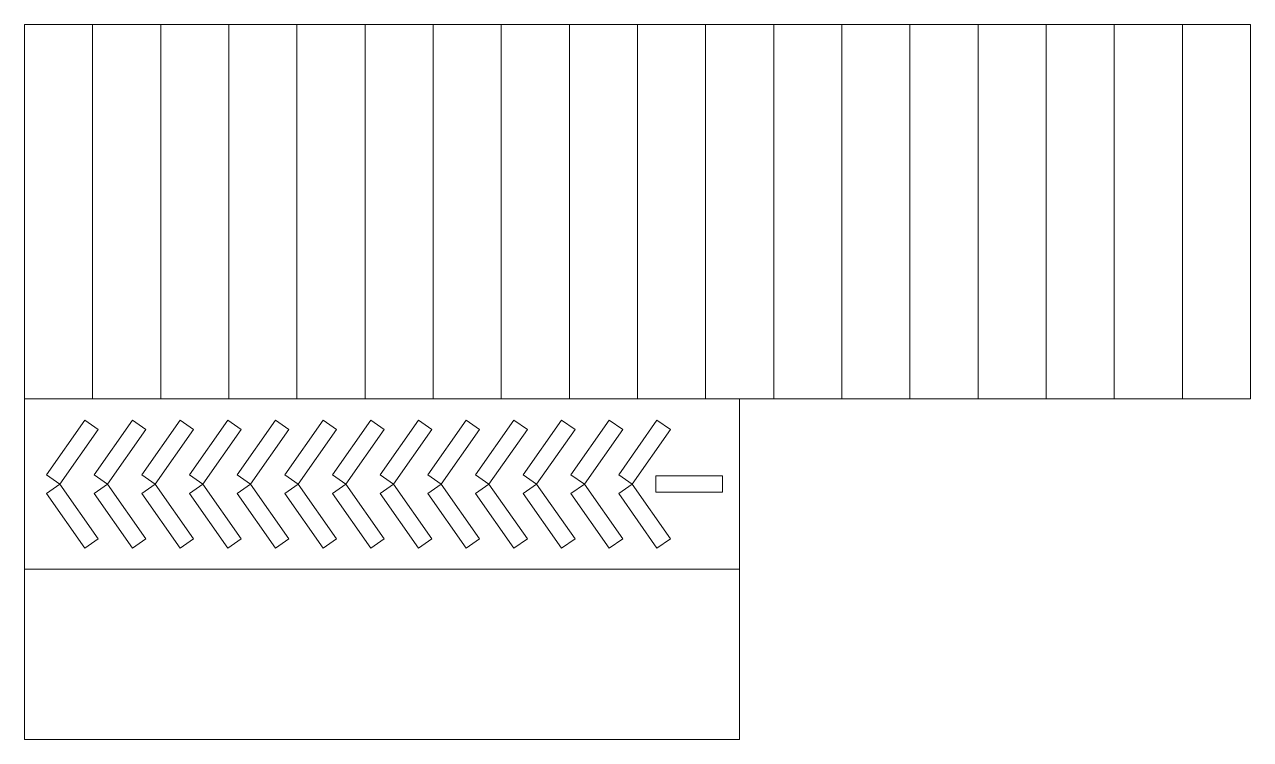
# Model space of a CAD drawing. Header units: inches. Extents: x 13.4 to 31.4, y 8.7 to 19.2.
import ezdxf

# ---------------------------------------------------------------- set-up
doc = ezdxf.new("R2010")
doc.units = ezdxf.units.IN
doc.header["$MEASUREMENT"] = 0

msp = doc.modelspace()

# ---------------------------------------------------------------- linework, layer by layer
at = {"lineweight": 0}
for p, q in [((13.368, 19.152), (13.368, 13.652)), ((31.368, 19.152), (13.368, 19.152)), ((14.368, 19.152), (14.368, 13.652)), ((15.368, 19.152), (15.368, 13.652)), ((16.368, 19.152), (16.368, 13.652)), ((17.368, 19.152), (17.368, 13.652)), ((18.368, 19.152), (18.368, 13.652)), ((19.368, 19.152), (19.368, 13.652)), ((20.368, 19.152), (20.368, 13.652)), ((21.368, 19.152), (21.368, 13.652)), ((22.368, 19.152), (22.368, 13.652)), ((23.368, 19.152), (23.368, 13.652)), ((24.368, 19.152), (24.368, 13.652)), ((25.368, 19.152), (25.368, 13.652)), ((26.368, 19.152), (26.368, 13.652)), ((27.368, 19.152), (27.368, 13.652)), ((28.368, 19.152), (28.368, 13.652)), ((29.368, 19.152), (29.368, 13.652)), ((30.368, 19.152), (30.368, 13.652)), ((31.368, 19.152), (31.368, 13.652)), ((13.368, 13.652), (31.368, 13.652)), ((23.868, 13.652), (13.368, 13.652)), ((13.368, 13.652), (13.368, 8.652)), ((23.868, 8.652), (23.868, 13.652)), ((13.692, 12.539), (14.254, 13.342)), ((14.451, 13.204), (14.254, 13.342)), ((14.392, 12.539), (14.954, 13.342)), ((15.151, 13.204), (14.954, 13.342)), ((15.092, 12.539), (15.654, 13.342)), ((15.851, 13.204), (15.654, 13.342)), ((15.792, 12.539), (16.354, 13.342)), ((16.551, 13.204), (16.354, 13.342)), ((16.492, 12.539), (17.054, 13.342)), ((17.251, 13.204), (17.054, 13.342)), ((17.192, 12.539), (17.754, 13.342)), ((17.951, 13.204), (17.754, 13.342)), ((17.892, 12.539), (18.454, 13.342)), ((18.651, 13.204), (18.454, 13.342)), ((18.592, 12.539), (19.154, 13.342)), ((19.351, 13.204), (19.154, 13.342)), ((19.292, 12.539), (19.854, 13.342)), ((20.051, 13.204), (19.854, 13.342)), ((19.992, 12.539), (20.554, 13.342)), ((20.751, 13.204), (20.554, 13.342)), ((20.692, 12.539), (21.254, 13.342)), ((21.451, 13.204), (21.254, 13.342)), ((21.392, 12.539), (21.954, 13.342)), ((22.151, 13.204), (21.954, 13.342)), ((22.092, 12.539), (22.654, 13.342)), ((22.851, 13.204), (22.654, 13.342)), ((13.888, 12.402), (14.451, 13.204)), ((14.588, 12.402), (15.151, 13.204)), ((15.288, 12.402), (15.851, 13.204)), ((15.988, 12.402), (16.551, 13.204)), ((16.688, 12.402), (17.251, 13.204)), ((17.388, 12.402), (17.951, 13.204)), ((18.088, 12.402), (18.651, 13.204)), ((18.788, 12.402), (19.351, 13.204)), ((19.488, 12.402), (20.051, 13.204)), ((20.188, 12.402), (20.751, 13.204)), ((20.888, 12.402), (21.451, 13.204)), ((21.588, 12.402), (22.151, 13.204)), ((22.288, 12.402), (22.851, 13.204)), ((13.888, 12.402), (13.692, 12.539)), ((14.588, 12.402), (14.392, 12.539)), ((15.288, 12.402), (15.092, 12.539)), ((15.988, 12.402), (15.792, 12.539)), ((16.688, 12.402), (16.492, 12.539)), ((17.388, 12.402), (17.192, 12.539)), ((18.088, 12.402), (17.892, 12.539)), ((18.788, 12.402), (18.592, 12.539)), ((19.488, 12.402), (19.292, 12.539)), ((20.188, 12.402), (19.992, 12.539)), ((20.888, 12.402), (20.692, 12.539)), ((21.588, 12.402), (21.392, 12.539)), ((22.288, 12.402), (22.092, 12.539)), ((23.618, 12.522), (22.638, 12.522)), ((22.638, 12.522), (22.638, 12.282)), ((23.618, 12.462), (23.618, 12.522)), ((23.618, 12.462), (23.618, 12.402)), ((13.888, 12.402), (13.692, 12.264)), ((13.692, 12.264), (14.254, 11.461)), ((13.888, 12.402), (14.451, 11.599)), ((14.588, 12.402), (14.392, 12.264)), ((14.392, 12.264), (14.954, 11.461)), ((14.588, 12.402), (15.151, 11.599)), ((15.288, 12.402), (15.092, 12.264)), ((15.092, 12.264), (15.654, 11.461)), ((15.288, 12.402), (15.851, 11.599)), ((15.988, 12.402), (15.792, 12.264)), ((15.792, 12.264), (16.354, 11.461)), ((15.988, 12.402), (16.551, 11.599)), ((16.688, 12.402), (16.492, 12.264)), ((16.492, 12.264), (17.054, 11.461)), ((16.688, 12.402), (17.251, 11.599)), ((17.388, 12.402), (17.192, 12.264)), ((17.192, 12.264), (17.754, 11.461)), ((17.388, 12.402), (17.951, 11.599)), ((18.088, 12.402), (17.892, 12.264)), ((17.892, 12.264), (18.454, 11.461)), ((18.088, 12.402), (18.651, 11.599)), ((18.788, 12.402), (18.592, 12.264)), ((18.592, 12.264), (19.154, 11.461)), ((18.788, 12.402), (19.351, 11.599)), ((19.488, 12.402), (19.292, 12.264)), ((19.292, 12.264), (19.854, 11.461)), ((19.488, 12.402), (20.051, 11.599)), ((20.188, 12.402), (19.992, 12.264)), ((19.992, 12.264), (20.554, 11.461)), ((20.188, 12.402), (20.751, 11.599)), ((20.888, 12.402), (20.692, 12.264)), ((20.692, 12.264), (21.254, 11.461)), ((20.888, 12.402), (21.451, 11.599)), ((21.588, 12.402), (21.392, 12.264)), ((21.392, 12.264), (21.954, 11.461)), ((21.588, 12.402), (22.151, 11.599)), ((22.288, 12.402), (22.092, 12.264)), ((22.092, 12.264), (22.654, 11.461)), ((22.288, 12.402), (22.851, 11.599)), ((22.638, 12.282), (23.618, 12.282)), ((23.618, 12.402), (23.618, 12.342)), ((23.618, 12.282), (23.618, 12.342)), ((14.451, 11.599), (14.254, 11.461)), ((15.151, 11.599), (14.954, 11.461)), ((15.851, 11.599), (15.654, 11.461)), ((16.551, 11.599), (16.354, 11.461)), ((17.251, 11.599), (17.054, 11.461)), ((17.951, 11.599), (17.754, 11.461)), ((18.651, 11.599), (18.454, 11.461)), ((19.351, 11.599), (19.154, 11.461)), ((20.051, 11.599), (19.854, 11.461)), ((20.751, 11.599), (20.554, 11.461)), ((21.451, 11.599), (21.254, 11.461)), ((22.151, 11.599), (21.954, 11.461)), ((22.851, 11.599), (22.654, 11.461)), ((23.868, 11.152), (13.368, 11.152)), ((13.368, 8.652), (23.868, 8.652))]:
    msp.add_line(p, q, dxfattribs=at)

doc.saveas('drawing.dxf')
